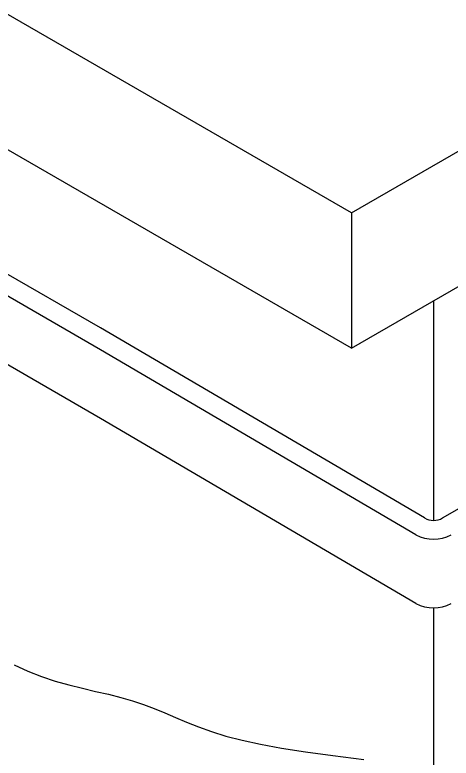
# Model space of a CAD drawing. Header units: millimetres. Extents: x -6284.5 to -6263.9, y -4400.2 to -4386.9.
# Drawn here: x -6276.77 to -6273.46, y -4395.74 to -4390.09 of the extents above; entities that cross this region are included whole.
import ezdxf

# ---------------------------------------------------------------- set-up
doc = ezdxf.new("R2010")
doc.units = ezdxf.units.MM
doc.header["$LTSCALE"] = 10
doc.layers.add('Termotécnica', color=7, linetype='Continuous')

msp = doc.modelspace()

# ---------------------------------------------------------------- linework, layer by layer
at = {"layer": 'Termotécnica', "color": 2}
for p, q in [((-6274.2137, -4391.5947), (-6280.0795, -4388.2081)), ((-6274.2137, -4391.5947), (-6268.4882, -4388.289)), ((-6274.2137, -4392.624), (-6280.1336, -4389.2061)), ((-6274.2137, -4392.624), (-6268.306, -4389.2131)), ((-6276.122, -4392.4706), (-6280.1017, -4390.1729)), ((-6276.122, -4392.6358), (-6280.1072, -4390.3349)), ((-6276.122, -4393.1588), (-6280.1407, -4390.8386)), ((-6274.2137, -4391.5947), (-6274.2137, -4392.624)), ((-6273.5902, -4392.264), (-6273.5902, -4393.934)), ((-6273.659, -4393.9155), (-6276.122, -4392.4706)), ((-6273.7239, -4394.0433), (-6276.122, -4392.6358)), ((-6273.5214, -4393.9155), (-6271.7281, -4392.8802)), ((-6273.7239, -4394.5663), (-6276.122, -4393.1588)), ((-6273.5902, -4394.6001), (-6273.5902, -4395.8041))]:
    msp.add_line(p, q, dxfattribs=at)
at = {"layer": 'Termotécnica', "color": 1}
msp.add_lwpolyline([(-6276.7788, -4395.0333), (-6276.6762, -4395.0813), (-6276.5723, -4395.1221), (-6276.4679, -4395.1564), (-6276.3638, -4395.1856), (-6276.2609, -4395.2112), (-6276.1601, -4395.2346), (-6276.0623, -4395.2572), (-6275.9684, -4395.2804), (-6275.8792, -4395.3058), (-6275.7952, -4395.3343), (-6275.7146, -4395.3656), (-6275.6348, -4395.3991), (-6275.5537, -4395.434), (-6275.4689, -4395.4697), (-6275.3781, -4395.5055), (-6275.2787, -4395.5407), (-6275.1687, -4395.5747), (-6275.0454, -4395.6068), (-6274.9057, -4395.6374), (-6274.7466, -4395.6668), (-6274.5647, -4395.6954), (-6274.3569, -4395.7237), (-6274.12, -4395.752)], dxfattribs=at)
at = {"layer": 'Termotécnica', "color": 2}
for centre, radius, start, end in [((-6273.5902, -4393.7964), 0.1376, 240, 300), ((-6273.5902, -4393.7964), 0.2808, 241.5738, 298.4262), ((-6273.5902, -4394.3193), 0.2808, 241.5738, 298.4262)]:
    msp.add_arc(centre, radius, start, end, dxfattribs=at)

doc.saveas('drawing.dxf')
